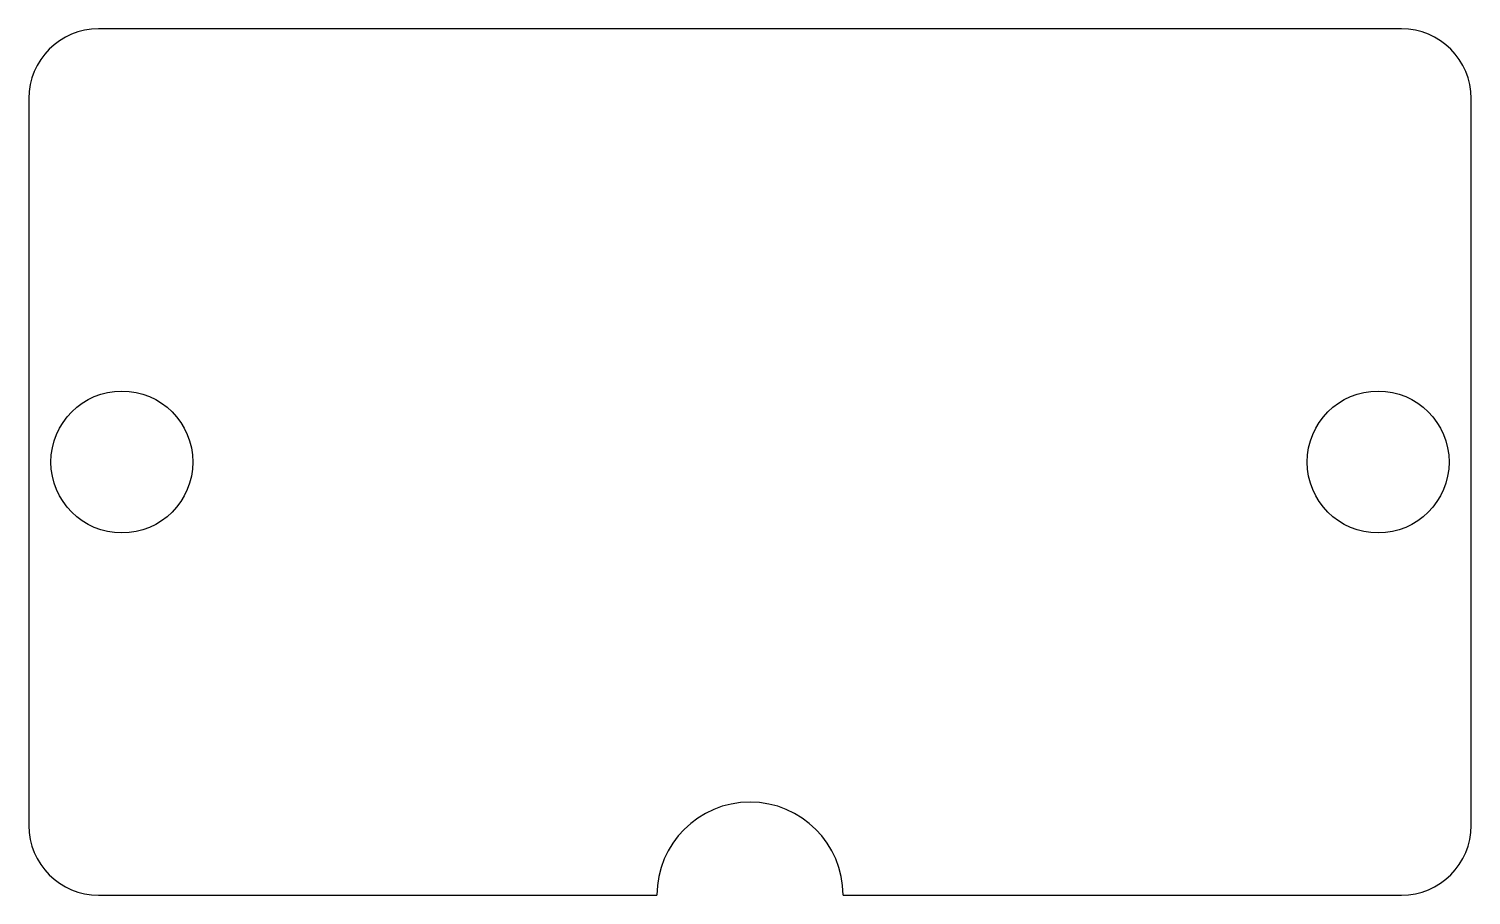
# Model space of a CAD drawing. Header units: millimetres. Extents: x 172.5 to 234.5, y 115.9 to 153.2.
import ezdxf

# ---------------------------------------------------------------- set-up
doc = ezdxf.new("R2010")
doc.units = ezdxf.units.MM
doc.layers.add('CUT', color=7, linetype='Continuous')

msp = doc.modelspace()

# ---------------------------------------------------------------- linework, layer by layer
at = {"layer": 'CUT'}
for p, q in [((231.5, 153.15, -1.5), (175.5, 153.15, -1.5)), ((172.5, 150.15, -1.5), (172.5, 118.9, -1.5)), ((234.5, 118.9, -1.5), (234.5, 150.15, -1.5)), ((175.5, 115.9, -1.5), (199.5, 115.9, -1.5)), ((207.5, 115.9, -1.5), (231.5, 115.9, -1.5))]:
    msp.add_line(p, q, dxfattribs=at)
for centre in [(176.5, 134.525, -1.5), (230.5, 134.525, -1.5)]:
    msp.add_circle(centre, 3.05, dxfattribs=at)
for centre, radius, start, end in [((175.5, 150.15, -1.5), 3, 90, 180), ((231.5, 150.15, -1.5), 3, 0, 90), ((203.5, 115.9, -1.5), 4, 0, 180), ((175.5, 118.9, -1.5), 3, -180, -90), ((231.5, 118.9, -1.5), 3, 270, 360)]:
    msp.add_arc(centre, radius, start, end, dxfattribs=at)

doc.saveas('drawing.dxf')
